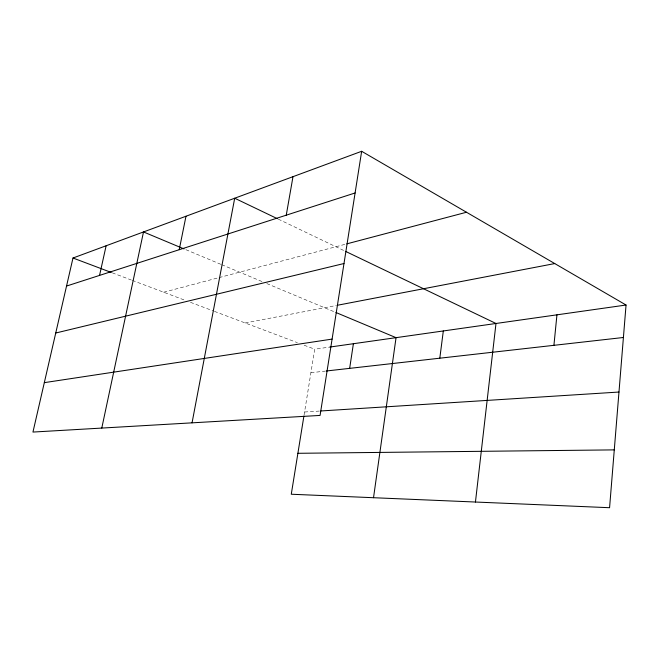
<?xml version="1.0" encoding="UTF-8"?>
<svg xmlns="http://www.w3.org/2000/svg" width="659" height="659" viewBox="0 0 659 659"><rect width="100%" height="100%" fill="white"/><g stroke="black" fill="none" stroke-linecap="round" stroke-linejoin="round"><path stroke-width="0.49" stroke-dasharray="3.29 2.47" d="M304.079 415.022L314.714 349.204L329.986 347.038M163.687 292.225L218.096 277.859M219.076 277.596L345.81 244.127M245.164 322.968L336.452 305.455M310.916 372.73L325.184 371.124M304.565 411.999L319.903 411.027M112.261 272.826L131.339 280.026M132.294 280.38L185.698 300.529M190.484 302.333L213.475 311.007M214.43 311.369L297.374 342.664M304.12 345.209L314.714 349.204M185.904 249.695L220.765 264.284M221.704 264.679L262.109 281.591M266.796 283.559L334.978 312.094M278.296 219.126L344.122 250.684"/><path stroke-width="0.99" d="M361.659 151.29L320.076 415.425L32.95 432.065L72.992 258.015L361.659 151.29L626.05 305.026L609.575 507.71L291.278 494.234L303.914 416.027M553.922 345.332L556.946 314.829M475.444 502.034L495.988 323.478L345.95 251.557M439.808 358.199L443.318 330.958M373.521 497.718L396.051 337.663L335.925 312.498M349.657 368.365L353.397 343.718M286.253 215.18L292.991 176.678M192.049 422.847L234.703 198.227L277.365 218.681M179.223 249.703L185.986 216.243M101.783 428.078L143.505 231.943L184.018 248.904M99.55 275.404L106.132 245.766M66.543 286.055L355.102 192.972M346.807 243.863L466.498 212.247M55.743 333.017L343.99 263.518M337.441 305.257L554.754 263.567M44.318 382.648L332.095 339.097M329.986 347.038L626.05 305.026M326.205 371.009L623.414 337.49M320.925 410.961L618.974 392.039M297.893 453.301L614.27 449.883M72.992 258.015L111.305 272.464"/></g></svg>
